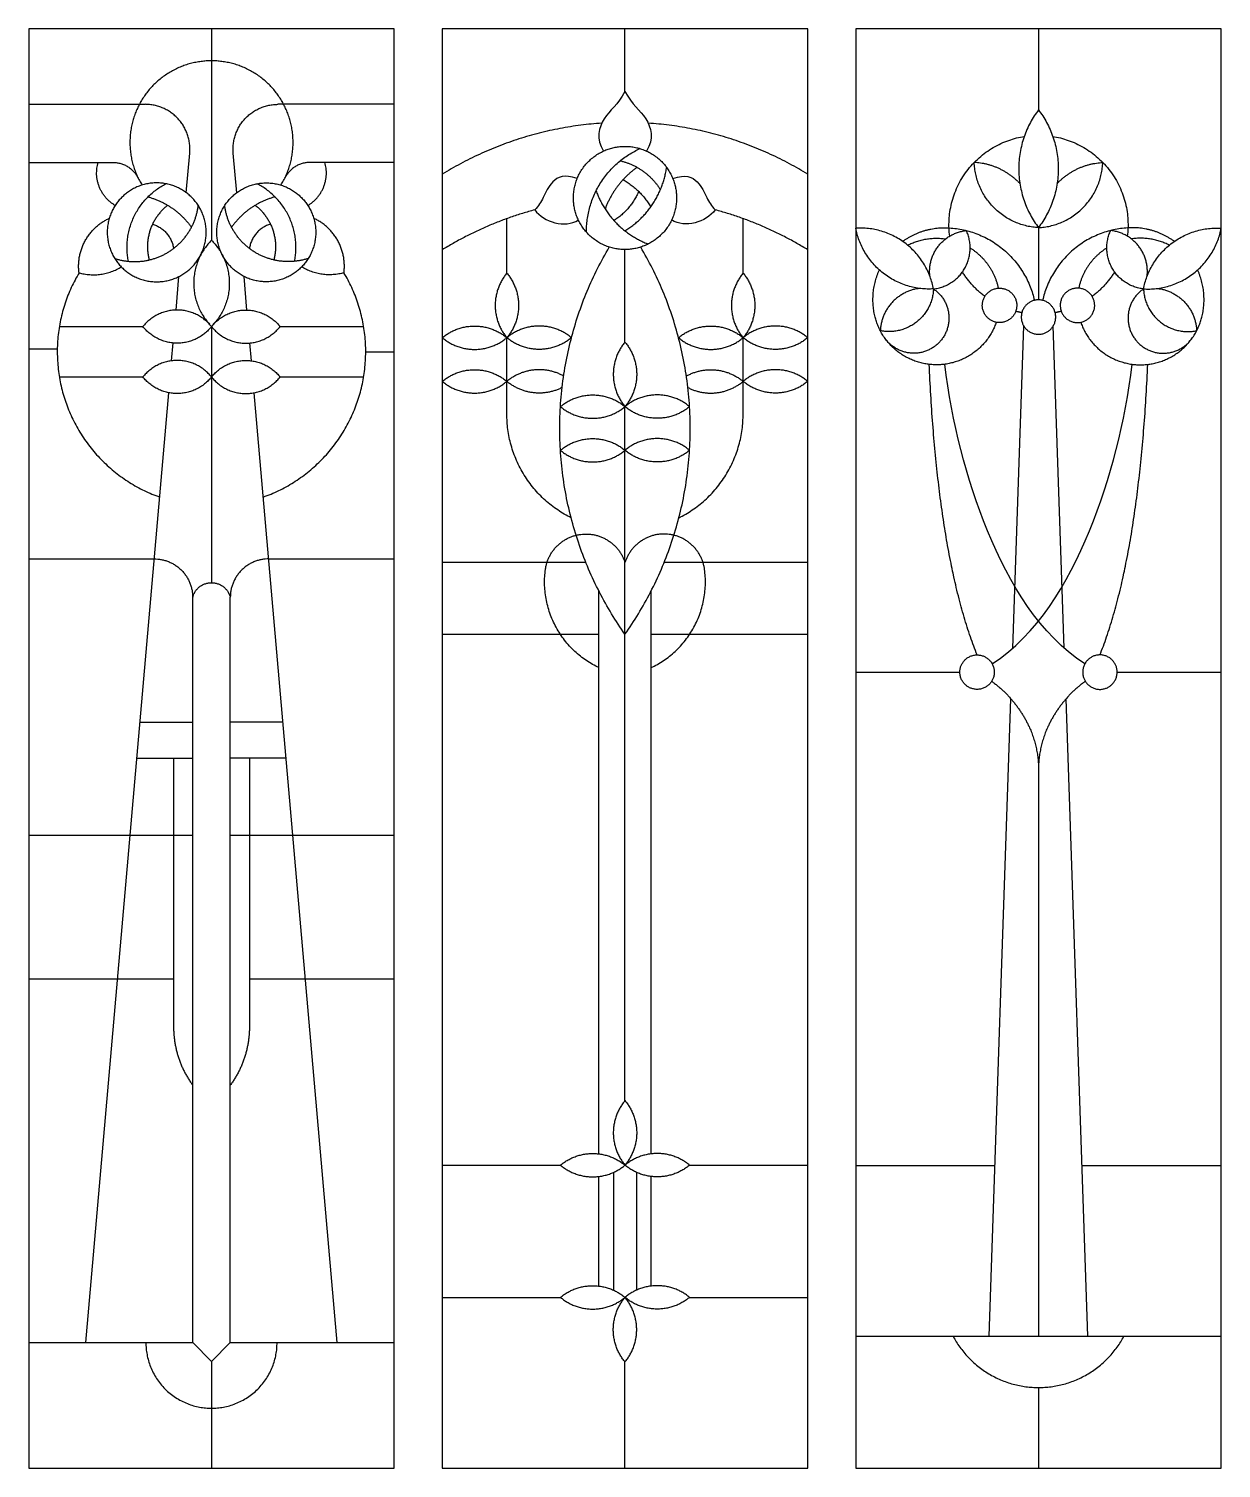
# Model space of a CAD drawing. Header units: millimetres. Extents: x -155 to 174, y -195 to 151.
# Drawn here: x -71.5 to 8.3, y 55.1 to 151.5 of the extents above; entities that cross this region are included whole.
import ezdxf

# ---------------------------------------------------------------- set-up
doc = ezdxf.new("R2010")
doc.units = ezdxf.units.MM
doc.header["$MEASUREMENT"] = 0
doc.layers.add('Layer 03', color=5, linetype='Continuous')

msp = doc.modelspace()

# ---------------------------------------------------------------- linework, layer by layer
at = {"layer": 'Layer 03'}
for p, q in [((-61.002, 140.501), (-60.77, 143.151)), ((-57.629, 140.501), (-57.861, 143.151)), ((-39.547, 135.118), (-39.547, 138.767)), ((-23.736, 135.118), (-23.736, 138.767)), ((-61.689, 132.648), (-61.492, 134.892)), ((-56.942, 132.648), (-57.138, 134.892)), ((-61.986, 129.252), (-61.882, 130.444)), ((-56.645, 129.252), (-56.749, 130.444)), ((-39.547, 125.684), (-39.547, 130.796)), ((-23.736, 125.684), (-23.736, 130.796)), ((-67.735, 63.54), (-62.173, 127.113)), ((-50.896, 63.54), (-56.457, 127.113)), ((-34.262, 115.751), (-43.869, 115.751)), ((-19.414, 115.751), (-29.022, 115.751)), ((-60.575, 63.54), (-60.575, 113.421)), ((-58.056, 63.54), (-58.056, 113.421))]:
    msp.add_line(p, q, dxfattribs=at)
for points in [[(-71.543, 55.135), (-47.087, 55.135), (-47.087, 151.471), (-71.543, 151.471)], [(-43.869, 55.135), (-19.414, 55.135), (-19.414, 151.471), (-43.869, 151.471)], [(-16.196, 55.135), (8.26, 55.135), (8.26, 151.471), (-16.196, 151.471)]]:
    msp.add_lwpolyline(points, close=True, dxfattribs=at)
for points in [[(-59.315, 151.471), (-59.315, 137.315)], [(-31.642, 147.273), (-31.642, 151.471)], [(-3.968, 151.471), (-3.968, 146.046)], [(-71.543, 146.416), (-63.762, 146.416)], [(-47.087, 146.416), (-54.868, 146.416)], [(-71.543, 142.522), (-65.885, 142.522)], [(-47.087, 142.522), (-52.746, 142.522)], [(-3.968, 138.162), (-3.968, 133.331)], [(-31.642, 130.507), (-31.642, 136.698)], [(-69.498, 131.54), (-63.908, 131.54)], [(-59.315, 131.54), (-59.315, 114.4)], [(-54.723, 131.54), (-49.133, 131.54)], [(-5.697, 110.009), (-4.959, 131.589)], [(-2.24, 110.009), (-2.977, 131.589)], [(-69.635, 130.028), (-71.543, 130.028)], [(-48.994, 129.854), (-47.087, 129.854)], [(-69.498, 128.167), (-63.908, 128.167)], [(-54.723, 128.167), (-49.133, 128.167)], [(-31.642, 79.74), (-31.642, 126.185)], [(-71.543, 115.993), (-63.146, 115.993)], [(-55.485, 115.993), (-47.087, 115.993)], [(-33.391, 76.174), (-33.391, 113.844)], [(-29.893, 76.174), (-29.893, 113.844)], [(-43.869, 110.946), (-33.391, 110.946)], [(-29.893, 110.946), (-19.414, 110.946)], [(-16.196, 108.414), (-9.231, 108.414)], [(1.295, 108.414), (8.26, 108.414)], [(-7.27, 63.962), (-5.812, 106.626)], [(-0.666, 63.962), (-2.124, 106.626)], [(-64.102, 105.068), (-60.575, 105.068)], [(-54.529, 105.068), (-58.056, 105.068)], [(-64.312, 102.661), (-60.575, 102.661)], [(-61.853, 102.661), (-61.853, 84.688)], [(-54.318, 102.661), (-58.056, 102.661)], [(-56.777, 102.661), (-56.777, 84.688)], [(-3.968, 101.915), (-3.968, 63.962)], [(-71.543, 97.508), (-60.575, 97.508)], [(-58.056, 97.508), (-47.087, 97.508)], [(-71.543, 87.899), (-61.853, 87.899)], [(-56.777, 87.899), (-47.087, 87.899)], [(-43.869, 75.418), (-35.964, 75.418)], [(-27.319, 75.418), (-19.414, 75.418)], [(-16.196, 75.386), (-6.88, 75.386)], [(-1.056, 75.386), (8.26, 75.386)], [(-33.391, 67.325), (-33.391, 74.661)], [(-32.417, 74.933), (-32.417, 67.053)], [(-30.867, 74.933), (-30.867, 67.053)], [(-29.893, 67.325), (-29.893, 74.661)], [(-43.869, 66.569), (-35.964, 66.569)], [(-27.319, 66.569), (-19.414, 66.569)], [(-16.196, 63.962), (8.26, 63.962)], [(-71.543, 63.54), (-60.575, 63.54)], [(-60.575, 63.54), (-59.315, 62.281)], [(-58.056, 63.54), (-59.315, 62.281)], [(-58.056, 63.54), (-47.087, 63.54)], [(-59.315, 62.281), (-59.315, 55.135)], [(-31.642, 55.135), (-31.642, 62.246)], [(-3.968, 60.536), (-3.968, 55.135)]]:
    msp.add_lwpolyline(points, dxfattribs=at)
for points, weights, knots in [([(-54.664, 141.009), (-52.987, 143.737), (-54.55, 146.532), (-56.113, 149.327), (-59.315, 149.327), (-62.517, 149.327), (-64.08, 146.532), (-65.643, 143.737), (-63.967, 141.009)], [1, 0.862579077813, 1, 0.862579077813, 1, 0.862579077813, 1, 0.862579077813, 1], [32.170388, 32.170388, 32.170388, 38.13158, 38.13158, 44.092771, 44.092771, 50.053963, 50.053963, 56.015155, 56.015155, 56.015155]), ([(-60.77, 143.151), (-60.655, 144.467), (-61.547, 145.441), (-62.44, 146.416), (-63.762, 146.416)], [1, 0.915311479867, 1, 0.915311479867, 1], [0, 0, 0, 2.562698, 2.562698, 5.125395, 5.125395, 5.125395]), ([(-57.861, 143.151), (-57.976, 144.467), (-57.083, 145.441), (-56.19, 146.416), (-54.868, 146.416)], [1, 0.915311479867, 1, 0.915311479867, 1], [0, 0, 0, 2.562698, 2.562698, 5.125395, 5.125395, 5.125395]), ([(-28.215, 140.578), (-28.642, 144.004), (-32.068, 143.577), (-35.495, 143.151), (-35.068, 139.724), (-34.641, 136.298), (-31.215, 136.725), (-27.789, 137.151), (-28.215, 140.578)], [1, 0.707106781187, 1, 0.707106781187, 1, 0.707106781187, 1, 0.707106781187, 1], [0, 0, 0, 5.581938, 5.581938, 11.163877, 11.163877, 16.745815, 16.745815, 22.327753, 22.327753, 22.327753]), ([(-65.386, 140.124), (-63.11, 142.528), (-60.706, 140.252), (-58.302, 137.977), (-60.578, 135.573), (-62.853, 133.169), (-65.257, 135.444), (-67.661, 137.72), (-65.386, 140.124)], [1, 0.707106781187, 1, 0.707106781187, 1, 0.707106781187, 1, 0.707106781187, 1], [0, 0, 0, 5.351542, 5.351542, 10.703084, 10.703084, 16.054627, 16.054627, 21.406169, 21.406169, 21.406169]), ([(-53.245, 140.124), (-55.52, 142.528), (-57.924, 140.252), (-60.328, 137.977), (-58.053, 135.573), (-55.777, 133.169), (-53.373, 135.444), (-50.969, 137.72), (-53.245, 140.124)], [1, 0.707106781187, 1, 0.707106781187, 1, 0.707106781187, 1, 0.707106781187, 1], [0, 0, 0, 5.351542, 5.351542, 10.703084, 10.703084, 16.054627, 16.054627, 21.406169, 21.406169, 21.406169]), ([(-65.795, 136.103), (-63.872, 135.472), (-62.163, 136.553), (-60.453, 137.635), (-60.2, 139.642)], [1, 0.904462901878, 1, 0.904462901878, 1], [0, 0, 0, 3.891352, 3.891352, 7.782703, 7.782703, 7.782703]), ([(-52.836, 136.103), (-54.758, 135.472), (-56.468, 136.553), (-58.178, 137.635), (-58.431, 139.642)], [1, 0.904462901878, 1, 0.904462901878, 1], [0, 0, 0, 3.891352, 3.891352, 7.782703, 7.782703, 7.782703]), ([(-11.237, 134.913), (-11.368, 136.052), (-10.653, 136.948), (-9.939, 137.844), (-8.8, 137.97)], [1, 0.923498336217, 1, 0.923498336217, 1], [0.914351, 0.914351, 0.914351, 3.150464, 3.150464, 5.386576, 5.386576, 5.386576]), ([(-10.997, 134.062), (-9.589, 134.218), (-8.895, 135.452), (-8.201, 136.687), (-8.8, 137.97)], [1, 0.889665084315, 1, 0.889665084315, 1], [0, 0, 0, 2.693288, 2.693288, 5.386576, 5.386576, 5.386576]), ([(3.061, 134.062), (1.653, 134.218), (0.959, 135.452), (0.265, 136.687), (0.863, 137.97)], [1, 0.889665084315, 1, 0.889665084315, 1], [0, 0, 0, 2.693288, 2.693288, 5.386576, 5.386576, 5.386576]), ([(3.301, 134.913), (3.432, 136.052), (2.717, 136.948), (2.003, 137.844), (0.863, 137.97)], [1, 0.923498336217, 1, 0.923498336217, 1], [0.914351, 0.914351, 0.914351, 3.150464, 3.150464, 5.386576, 5.386576, 5.386576]), ([(-68.179, 135.141), (-70.678, 130.952), (-69.028, 126.362), (-67.378, 121.772), (-62.784, 120.133)], [1, 0.904118283511, 1, 0.904118283511, 1], [27.837853, 27.837853, 27.837853, 37.21726, 37.21726, 46.596667, 46.596667, 46.596667]), ([(-55.847, 120.133), (-51.253, 121.772), (-49.603, 126.362), (-47.952, 130.952), (-50.451, 135.141)], [1, 0.904118283511, 1, 0.904118283511, 1], [53.877822, 53.877822, 53.877822, 63.257229, 63.257229, 72.636636, 72.636636, 72.636636]), ([(-10.997, 134.062), (-11.054, 132.692), (-12.131, 131.844), (-13.208, 130.996), (-14.553, 131.261)], [1, 0.908634040977, 1, 0.908634040977, 1], [0, 0, 0, 2.644856, 2.644856, 5.289712, 5.289712, 5.289712]), ([(-10.997, 134.062), (-10.088, 133.447), (-9.974, 132.355), (-9.86, 131.264), (-10.623, 130.475), (-11.385, 129.686), (-12.48, 129.762), (-13.575, 129.838), (-14.221, 130.725)], [1, 0.906441643472, 1, 0.906441643472, 1, 0.906441643472, 1, 0.906441643472, 1], [0.731841, 0.731841, 0.731841, 2.845711, 2.845711, 4.959582, 4.959582, 7.073452, 7.073452, 9.187323, 9.187323, 9.187323]), ([(-5.585, 132.372), (-4.995, 133.363), (-5.986, 133.952), (-6.977, 134.541), (-7.566, 133.55), (-8.156, 132.559), (-7.165, 131.97), (-6.174, 131.381), (-5.585, 132.372)], [1, 0.707106781187, 1, 0.707106781187, 1, 0.707106781187, 1, 0.707106781187, 1], [0, 0, 0, 1.863769, 1.863769, 3.727539, 3.727539, 5.591308, 5.591308, 7.455077, 7.455077, 7.455077]), ([(-2.352, 132.372), (-2.941, 133.363), (-1.95, 133.952), (-0.959, 134.541), (-0.37, 133.55), (0.219, 132.559), (-0.771, 131.97), (-1.762, 131.381), (-2.352, 132.372)], [1, 0.707106781187, 1, 0.707106781187, 1, 0.707106781187, 1, 0.707106781187, 1], [0, 0, 0, 1.863769, 1.863769, 3.727539, 3.727539, 5.591308, 5.591308, 7.455077, 7.455077, 7.455077]), ([(3.061, 134.062), (2.152, 133.447), (2.038, 132.355), (1.924, 131.264), (2.687, 130.475), (3.449, 129.686), (4.544, 129.762), (5.639, 129.838), (6.284, 130.725)], [1, 0.906441643472, 1, 0.906441643472, 1, 0.906441643472, 1, 0.906441643472, 1], [0.731841, 0.731841, 0.731841, 2.845711, 2.845711, 4.959582, 4.959582, 7.073452, 7.073452, 9.187323, 9.187323, 9.187323]), ([(3.061, 134.062), (3.118, 132.692), (4.195, 131.844), (5.272, 130.996), (6.617, 131.261)], [1, 0.908634040977, 1, 0.908634040977, 1], [0, 0, 0, 2.644856, 2.644856, 5.289712, 5.289712, 5.289712]), ([(-4.959, 131.589), (-5.548, 132.579), (-4.557, 133.169), (-3.566, 133.758), (-2.977, 132.767), (-2.388, 131.776), (-3.379, 131.187), (-4.37, 130.598), (-4.959, 131.589)], [1, 0.707106781187, 1, 0.707106781187, 1, 0.707106781187, 1, 0.707106781187, 1], [0, 0, 0, 1.863769, 1.863769, 3.727539, 3.727539, 5.591308, 5.591308, 7.455077, 7.455077, 7.455077]), ([(-59.315, 131.54), (-60.196, 132.649), (-61.611, 132.649), (-63.027, 132.649), (-63.908, 131.54)], [1, 0.900550063201, 1, 0.900550063201, 1], [0, 0, 0, 2.714945, 2.714945, 5.429889, 5.429889, 5.429889]), ([(-59.315, 131.54), (-58.435, 132.649), (-57.019, 132.649), (-55.603, 132.649), (-54.723, 131.54)], [1, 0.900550063201, 1, 0.900550063201, 1], [0, 0, 0, 2.714945, 2.714945, 5.429889, 5.429889, 5.429889]), ([(-6.795, 131.829), (-7.84, 128.82), (-11.021, 128.988), (-14.202, 129.157), (-14.922, 132.26)], [1, 0.799208166209, 1, 0.799208166209, 1], [25.250763, 25.250763, 25.250763, 30.872489, 30.872489, 36.494214, 36.494214, 36.494214]), ([(-1.141, 131.829), (-0.096, 128.82), (3.085, 128.988), (6.265, 129.157), (6.986, 132.26)], [1, 0.799208166209, 1, 0.799208166209, 1], [25.250763, 25.250763, 25.250763, 30.872489, 30.872489, 36.494214, 36.494214, 36.494214]), ([(-59.315, 131.54), (-60.196, 130.431), (-61.611, 130.431), (-63.027, 130.431), (-63.908, 131.54)], [1, 0.900550063201, 1, 0.900550063201, 1], [0, 0, 0, 2.714945, 2.714945, 5.429889, 5.429889, 5.429889]), ([(-59.315, 131.54), (-58.435, 130.431), (-57.019, 130.431), (-55.603, 130.431), (-54.723, 131.54)], [1, 0.900550063201, 1, 0.900550063201, 1], [0, 0, 0, 2.714945, 2.714945, 5.429889, 5.429889, 5.429889]), ([(-59.315, 128.167), (-60.196, 129.276), (-61.611, 129.276), (-63.027, 129.276), (-63.908, 128.167)], [1, 0.900550063201, 1, 0.900550063201, 1], [0, 0, 0, 2.714945, 2.714945, 5.429889, 5.429889, 5.429889]), ([(-59.315, 128.167), (-58.435, 129.276), (-57.019, 129.276), (-55.603, 129.276), (-54.723, 128.167)], [1, 0.900550063201, 1, 0.900550063201, 1], [0, 0, 0, 2.714945, 2.714945, 5.429889, 5.429889, 5.429889]), ([(-59.315, 128.167), (-60.196, 127.059), (-61.611, 127.059), (-63.027, 127.059), (-63.908, 128.167)], [1, 0.900550063201, 1, 0.900550063201, 1], [0, 0, 0, 2.714945, 2.714945, 5.429889, 5.429889, 5.429889]), ([(-59.315, 128.167), (-58.435, 127.059), (-57.019, 127.059), (-55.603, 127.059), (-54.723, 128.167)], [1, 0.900550063201, 1, 0.900550063201, 1], [0, 0, 0, 2.714945, 2.714945, 5.429889, 5.429889, 5.429889]), ([(-36.968, 115.279), (-36.68, 117.455), (-34.494, 117.648), (-32.308, 117.842), (-31.642, 115.751)], [1, 0.780452919076, 1, 0.780452919076, 1], [17.71778, 17.71778, 17.71778, 21.5269, 21.5269, 25.336019, 25.336019, 25.336019]), ([(-26.315, 115.279), (-26.603, 117.455), (-28.789, 117.648), (-30.975, 117.842), (-31.642, 115.751)], [1, 0.780452919076, 1, 0.780452919076, 1], [17.71778, 17.71778, 17.71778, 21.5269, 21.5269, 25.336019, 25.336019, 25.336019]), ([(-60.575, 113.421), (-60.325, 114.4), (-59.315, 114.4), (-58.306, 114.4), (-58.056, 113.421)], [1, 0.789737203787, 1, 0.789737203787, 1], [0, 0, 0, 1.767022, 1.767022, 3.534044, 3.534044, 3.534044]), ([(-7.087, 107.824), (-6.498, 108.815), (-7.489, 109.404), (-8.48, 109.994), (-9.069, 109.003), (-9.658, 108.012), (-8.667, 107.423), (-7.676, 106.833), (-7.087, 107.824)], [1, 0.707106781187, 1, 0.707106781187, 1, 0.707106781187, 1, 0.707106781187, 1], [0, 0, 0, 1.863769, 1.863769, 3.727539, 3.727539, 5.591308, 5.591308, 7.455077, 7.455077, 7.455077]), ([(-0.849, 107.824), (-1.438, 108.815), (-0.447, 109.404), (0.543, 109.994), (1.133, 109.003), (1.722, 108.012), (0.731, 107.423), (-0.26, 106.833), (-0.849, 107.824)], [1, 0.707106781187, 1, 0.707106781187, 1, 0.707106781187, 1, 0.707106781187, 1], [0, 0, 0, 1.863769, 1.863769, 3.727539, 3.727539, 5.591308, 5.591308, 7.455077, 7.455077, 7.455077]), ([(-9.68, 63.962), (-7.851, 60.536), (-3.968, 60.536), (-0.085, 60.536), (1.744, 63.962)], [1, 0.857630595435, 1, 0.857630595435, 1], [0, 0, 0, 7.199854, 7.199854, 14.399709, 14.399709, 14.399709]), ([(-63.705, 63.54), (-63.705, 59.151), (-59.315, 59.151), (-54.926, 59.151), (-54.926, 63.54)], [1, 0.707106781187, 1, 0.707106781187, 1], [12.56711, 12.56711, 12.56711, 19.663188, 19.663188, 26.759266, 26.759266, 26.759266])]:
    msp.add_rational_spline(points, weights, degree=2, knots=knots, dxfattribs=at)
for points, degree in [([(-31.642, 147.273), (-32.11, 146.391), (-33.226, 145.656), (-33.579, 144.099), (-33.089, 143.286)], 3), ([(-31.642, 147.273), (-31.174, 146.391), (-30.057, 145.656), (-29.704, 144.099), (-30.195, 143.286)], 3), ([(-34.845, 141.441), (-35.695, 141.777), (-36.602, 141.315), (-37.122, 140.1), (-37.411, 139.618), (-37.686, 139.352)], 3), ([(-28.439, 141.441), (-27.588, 141.777), (-26.682, 141.315), (-26.161, 140.1), (-25.872, 139.618), (-25.597, 139.352)], 3), ([(-37.686, 139.352), (-37.045, 138.519), (-35.676, 138.095), (-34.764, 138.676)], 3), ([(-25.597, 139.352), (-26.238, 138.519), (-27.607, 138.095), (-28.52, 138.676)], 3), ([(-8.078, 109.566), (-10.703, 116.148), (-11.284, 129.011)], 2), ([(0.142, 109.566), (2.767, 116.148), (3.348, 129.011)], 2)]:
    msp.add_open_spline(points, degree=degree, dxfattribs=at)
for points, weights in [([(-3.968, 146.046), (-6.942, 142.104), (-3.968, 138.162)], [1, 0.798258170105, 1]), ([(-3.968, 146.046), (-0.994, 142.104), (-3.968, 138.162)], [1, 0.798258170105, 1]), ([(-33.197, 145.156), (-38.958, 144.77), (-43.869, 141.736)], [1, 0.970571929357, 1]), ([(-19.414, 141.736), (-24.326, 144.77), (-30.086, 145.156)], [1, 0.970571929357, 1]), ([(-9.911, 137.597), (-10.645, 143.35), (-4.919, 144.27)], [1, 0.718503736877, 1]), ([(-3.017, 144.27), (2.709, 143.35), (1.975, 137.597)], [1, 0.718503736877, 1]), ([(-34.221, 137.855), (-34.247, 141.821), (-30.633, 143.453)], [1, 0.838348725873, 1]), ([(-31.956, 142.638), (-30.21, 142.228), (-29.274, 140.697)], [1, 0.922664738317, 1]), ([(-65.761, 139.647), (-67.445, 140.642), (-66.904, 142.522)], [1, 0.790929875762, 1]), ([(-65.885, 142.522), (-64.731, 142.522), (-64.227, 141.484)], [1, 0.847492622505, 1]), ([(-52.746, 142.522), (-53.9, 142.522), (-54.403, 141.484)], [1, 0.847492622505, 1]), ([(-52.869, 139.647), (-51.185, 140.642), (-51.726, 142.522)], [1, 0.790929875762, 1]), ([(-30.829, 142.199), (-32.334, 141.134), (-32.973, 139.404)], [1, 0.955154506489, 1]), ([(-31.642, 137.947), (-29.257, 139.417), (-28.855, 142.19)], [1, 0.905949521018, 1]), ([(-5.213, 141.114), (-6.46, 142.429), (-8.27, 142.525)], [1, 0.928957742938, 1]), ([(-3.968, 138.162), (-8.107, 138.383), (-8.27, 142.525)], [1, 0.739069674368, 1]), ([(-3.968, 138.162), (0.171, 138.383), (0.334, 142.525)], [1, 0.739069674368, 1]), ([(-2.723, 141.114), (-1.476, 142.429), (0.334, 142.525)], [1, 0.928957742938, 1]), ([(-64.88, 135.91), (-65.562, 139.441), (-62.373, 141.102)], [1, 0.801652886228, 1]), ([(-53.751, 135.91), (-53.068, 139.441), (-56.258, 141.102)], [1, 0.801652886228, 1]), ([(-31.771, 141.37), (-30.602, 140.709), (-29.919, 139.553)], [1, 0.966149797319, 1]), ([(-63.569, 140.222), (-61.747, 139.727), (-60.657, 138.186)], [1, 0.941158092193, 1]), ([(-55.062, 140.222), (-56.883, 139.727), (-57.974, 138.186)], [1, 0.941158092193, 1]), ([(-33.576, 140.624), (-32.648, 138.044), (-30.086, 137.068)], [1, 0.908602858048, 1]), ([(-30.726, 140.583), (-31.261, 139.362), (-32.377, 138.63)], [1, 0.95871559783, 1]), ([(-68.179, 135.141), (-68.505, 137.707), (-66.156, 138.787)], [1, 0.806218037633, 1]), ([(-62.245, 139.658), (-64.074, 138.239), (-63.484, 136)], [1, 0.834228130554, 1]), ([(-56.385, 139.658), (-54.557, 138.239), (-55.146, 136)], [1, 0.834228130554, 1]), ([(-50.451, 135.141), (-50.125, 137.707), (-52.474, 138.787)], [1, 0.806218037633, 1]), ([(-37.686, 139.352), (-40.973, 138.468), (-43.869, 136.679)], [1, 0.989468405048, 1]), ([(-19.414, 136.679), (-22.31, 138.468), (-25.597, 139.352)], [1, 0.989468405048, 1]), ([(-63.258, 138.401), (-62.043, 138.026), (-61.853, 136.769)], [1, 0.847031748129, 1]), ([(-55.373, 138.401), (-56.587, 138.026), (-56.777, 136.769)], [1, 0.847031748129, 1]), ([(-10.997, 134.062), (-11.812, 138.377), (-16.196, 138.127)], [1, 0.751515333585, 1]), ([(-10.997, 134.062), (-15.381, 133.813), (-16.196, 138.127)], [1, 0.751515333585, 1]), ([(-13.06, 137.243), (-11.658, 138.259), (-9.93, 138.148)], [1, 0.940895440599, 1]), ([(-9.93, 138.148), (-5.272, 137.85), (-4.245, 133.297)], [1, 0.800586198235, 1]), ([(1.994, 138.148), (-2.664, 137.85), (-3.691, 133.297)], [1, 0.800586198235, 1]), ([(5.124, 137.243), (3.722, 138.259), (1.994, 138.148)], [1, 0.940895440599, 1]), ([(3.061, 134.062), (3.876, 138.377), (8.26, 138.127)], [1, 0.751515333585, 1]), ([(3.061, 134.062), (7.445, 133.813), (8.26, 138.127)], [1, 0.751515333585, 1]), ([(-59.315, 137.315), (-62.064, 134.565), (-59.444, 131.692)], [1, 0.723280262789, 1]), ([(-59.315, 137.315), (-56.566, 134.565), (-59.186, 131.692)], [1, 0.723280262789, 1]), ([(-31.642, 110.946), (-40.534, 123.564), (-32.698, 136.864)], [1, 0.840179471768, 1]), ([(-31.642, 110.946), (-22.749, 123.564), (-30.585, 136.864)], [1, 0.840179471768, 1]), ([(-12.725, 136.989), (-11.523, 137.604), (-10.186, 137.409)], [1, 0.952717582273, 1]), ([(-8.541, 136.803), (-7.032, 135.854), (-6.656, 134.111)], [1, 0.921684355591, 1]), ([(0.605, 136.803), (-0.904, 135.854), (-1.28, 134.111)], [1, 0.921684355591, 1]), ([(4.789, 136.989), (3.586, 137.604), (2.25, 137.409)], [1, 0.952717582273, 1]), ([(-68.179, 135.141), (-66.677, 134.717), (-65.346, 135.531)], [1, 0.916162941145, 1]), ([(-50.451, 135.141), (-51.953, 134.717), (-53.285, 135.531)], [1, 0.916162941145, 1]), ([(-39.547, 135.118), (-41.347, 132.957), (-39.547, 130.796)], [1, 0.768405733299, 1]), ([(-39.547, 135.118), (-37.747, 132.957), (-39.547, 130.796)], [1, 0.768405733299, 1]), ([(-23.736, 135.118), (-25.536, 132.957), (-23.736, 130.796)], [1, 0.768405733299, 1]), ([(-23.736, 135.118), (-21.936, 132.957), (-23.736, 130.796)], [1, 0.768405733299, 1]), ([(-14.922, 132.26), (-15.291, 133.847), (-14.619, 135.331)], [1, 0.947140831208, 1]), ([(-7.56, 133.56), (-8.464, 134.237), (-9.059, 135.196)], [1, 0.982717660806, 1]), ([(1.123, 135.196), (0.527, 134.237), (-0.376, 133.56)], [1, 0.982717660806, 1]), ([(6.986, 132.26), (7.355, 133.847), (6.683, 135.331)], [1, 0.947140831208, 1]), ([(-11.932, 134.096), (-14.446, 133.791), (-14.553, 131.261)], [1, 0.762209020337, 1]), ([(3.996, 134.096), (6.51, 133.791), (6.617, 131.261)], [1, 0.762209020337, 1]), ([(-5.084, 132.469), (-5.29, 132.508), (-5.494, 132.561)], [1, 0.999383243005, 1]), ([(-2.442, 132.561), (-2.646, 132.508), (-2.852, 132.469)], [1, 0.999383243005, 1]), ([(-43.869, 130.796), (-41.708, 132.596), (-39.547, 130.796)], [1, 0.768405733299, 1]), ([(-35.225, 130.796), (-37.386, 132.596), (-39.547, 130.796)], [1, 0.768405733299, 1]), ([(-28.058, 130.796), (-25.897, 132.596), (-23.736, 130.796)], [1, 0.768405733299, 1]), ([(-19.414, 130.796), (-21.575, 132.596), (-23.736, 130.796)], [1, 0.768405733299, 1]), ([(-43.869, 130.796), (-41.708, 128.996), (-39.547, 130.796)], [1, 0.768405733299, 1]), ([(-35.225, 130.796), (-37.386, 128.996), (-39.547, 130.796)], [1, 0.768405733299, 1]), ([(-31.642, 130.507), (-33.442, 128.346), (-31.642, 126.185)], [1, 0.768405733299, 1]), ([(-31.642, 130.507), (-29.842, 128.346), (-31.642, 126.185)], [1, 0.768405733299, 1]), ([(-28.058, 130.796), (-25.897, 128.996), (-23.736, 130.796)], [1, 0.768405733299, 1]), ([(-19.414, 130.796), (-21.575, 128.996), (-23.736, 130.796)], [1, 0.768405733299, 1]), ([(-43.869, 127.873), (-41.708, 129.673), (-39.547, 127.873)], [1, 0.768405733299, 1]), ([(-35.75, 128.232), (-37.771, 129.352), (-39.547, 127.873)], [1, 0.825273535496, 1]), ([(-27.533, 128.232), (-25.512, 129.352), (-23.736, 127.873)], [1, 0.825273535496, 1]), ([(-19.414, 127.873), (-21.575, 129.673), (-23.736, 127.873)], [1, 0.768405733299, 1]), ([(-43.869, 127.873), (-41.708, 126.073), (-39.547, 127.873)], [1, 0.768405733299, 1]), ([(-35.852, 127.459), (-37.836, 126.447), (-39.547, 127.873)], [1, 0.834790551704, 1]), ([(-27.432, 127.459), (-25.448, 126.447), (-23.736, 127.873)], [1, 0.834790551704, 1]), ([(-19.414, 127.873), (-21.575, 126.073), (-23.736, 127.873)], [1, 0.768405733299, 1]), ([(-35.964, 126.185), (-33.803, 127.985), (-31.642, 126.185)], [1, 0.768405733299, 1]), ([(-27.319, 126.185), (-29.48, 127.985), (-31.642, 126.185)], [1, 0.768405733299, 1]), ([(-35.249, 118.744), (-39.547, 120.883), (-39.547, 125.684)], [1, 0.850178650737, 1]), ([(-35.964, 126.185), (-33.803, 124.385), (-31.642, 126.185)], [1, 0.768405733299, 1]), ([(-27.319, 126.185), (-29.48, 124.385), (-31.642, 126.185)], [1, 0.768405733299, 1]), ([(-28.034, 118.744), (-23.736, 120.883), (-23.736, 125.684)], [1, 0.850178650737, 1]), ([(-35.964, 123.262), (-33.803, 125.062), (-31.642, 123.262)], [1, 0.768405733299, 1]), ([(-27.319, 123.262), (-29.48, 125.062), (-31.642, 123.262)], [1, 0.768405733299, 1]), ([(-35.964, 123.262), (-33.803, 121.462), (-31.642, 123.262)], [1, 0.768405733299, 1]), ([(-27.319, 123.262), (-29.48, 121.462), (-31.642, 123.262)], [1, 0.768405733299, 1]), ([(-63.146, 115.993), (-60.575, 115.993), (-60.575, 113.421)], [1, 0.707106781187, 1]), ([(-55.485, 115.993), (-58.056, 115.993), (-58.056, 113.421)], [1, 0.707106781187, 1]), ([(-33.391, 108.717), (-37.576, 110.691), (-36.968, 115.279)], [1, 0.807561523924, 1]), ([(-29.893, 108.717), (-25.708, 110.691), (-26.315, 115.279)], [1, 0.807561523924, 1]), ([(-7.099, 107.804), (-5.461, 106.609), (-4.603, 104.772)], [1, 0.968501569761, 1]), ([(-0.837, 107.804), (-2.475, 106.609), (-3.333, 104.772)], [1, 0.968501569761, 1]), ([(-4.603, 104.772), (-3.968, 103.414), (-3.968, 101.915)], [1, 0.976199833214, 1]), ([(-3.333, 104.772), (-3.968, 103.414), (-3.968, 101.915)], [1, 0.976199833214, 1]), ([(-61.853, 84.688), (-61.853, 82.519), (-60.575, 80.767)], [1, 0.950739046539, 1]), ([(-56.777, 84.688), (-56.777, 82.519), (-58.056, 80.767)], [1, 0.950739046539, 1]), ([(-31.642, 79.74), (-33.442, 77.579), (-31.642, 75.418)], [1, 0.768405733299, 1]), ([(-31.642, 79.74), (-29.842, 77.579), (-31.642, 75.418)], [1, 0.768405733299, 1]), ([(-35.964, 75.418), (-33.803, 77.217), (-31.642, 75.418)], [1, 0.768405733299, 1]), ([(-27.319, 75.418), (-29.48, 77.217), (-31.642, 75.418)], [1, 0.768405733299, 1]), ([(-35.964, 75.418), (-33.803, 73.618), (-31.642, 75.418)], [1, 0.768405733299, 1]), ([(-27.319, 75.418), (-29.48, 73.618), (-31.642, 75.418)], [1, 0.768405733299, 1]), ([(-35.964, 66.569), (-33.803, 68.368), (-31.642, 66.569)], [1, 0.768405733299, 1]), ([(-35.964, 66.569), (-33.803, 64.769), (-31.642, 66.569)], [1, 0.768405733299, 1]), ([(-31.642, 62.246), (-33.442, 64.407), (-31.642, 66.569)], [1, 0.768405733299, 1]), ([(-27.319, 66.569), (-29.48, 68.368), (-31.642, 66.569)], [1, 0.768405733299, 1]), ([(-27.319, 66.569), (-29.48, 64.769), (-31.642, 66.569)], [1, 0.768405733299, 1]), ([(-31.642, 62.246), (-29.842, 64.407), (-31.642, 66.569)], [1, 0.768405733299, 1])]:
    msp.add_rational_spline(points, weights, degree=2, dxfattribs=at)
for points in [[(-0.863, 108.978), (-3.89, 110.903), (-7.89, 117.648), (-9.75, 125.116), (-10.235, 129.02)], [(-7.073, 108.978), (-4.046, 110.903), (-0.046, 117.648), (1.814, 125.116), (2.299, 129.02)]]:
    msp.add_open_spline(points, degree=3, knots=[1.281873, 1.281873, 1.281873, 1.281873, 13.285729, 25.126919, 25.126919, 25.126919, 25.126919], dxfattribs=at)

doc.saveas('drawing.dxf')
